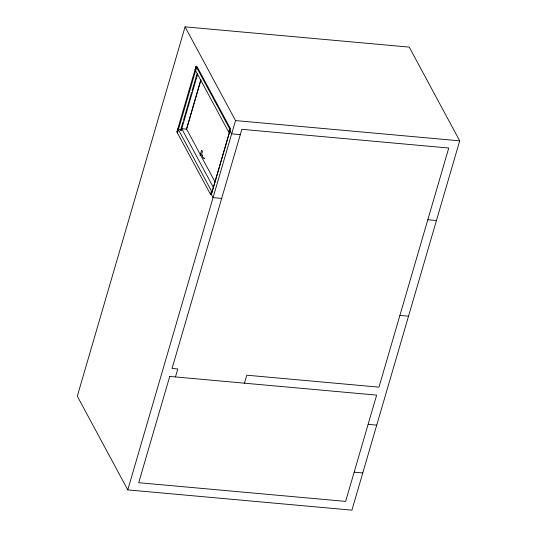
<?xml version="1.0" encoding="UTF-8"?>
<svg xmlns="http://www.w3.org/2000/svg" width="537" height="537" viewBox="0 0 537 537"><rect width="100%" height="100%" fill="white"/><g stroke="black" fill="none" stroke-linecap="round" stroke-linejoin="round"><path stroke-width="0.81" d="M195.609 70.656L196.032 66.313L196.898 66.393L230.474 128.752L211.31 194.374M185.077 26.85L77.301 396.172L127.766 489.892L351.923 510.15L459.699 140.828L409.234 47.108L185.077 26.85L235.542 120.577L127.766 489.892M211.323 194.381L210.457 194.3L176.881 131.941L196.032 66.313L229.608 128.672L228.641 131.995L230.118 132.129M177.432 132.954L196.582 67.333M180.654 129.981L183.003 121.926M183.466 120.335L191.602 92.445M192.071 90.854L196.951 74.119M181.144 130.766L197.75 73.851M186.561 128.813L200.422 81.053M186.587 129.303L201.046 79.745M200.066 155.596L201.55 150.494M201.315 155.3L202.57 151.011L201.576 150.461M210.457 194.3L211.43 190.977L177.854 128.618M211.377 194.501L229.984 130.733M175.478 376.94L177.807 368.973L172.055 368.449L241.838 129.323L448.751 148.024L378.968 387.15L246.772 375.202L244.449 383.176M176.881 131.941L178.398 129.632L181.352 129.9M180.875 130.035L181.741 128.712L186.628 129.155M235.542 120.577L459.699 140.828M229.608 128.672L230.474 128.752M240.287 134.639L231.669 133.861L229.682 130.176M202.644 157.341L203.268 157.415M221.68 198.408L213.061 197.629L211.075 193.938M427.814 219.761L436.433 220.539M399.904 315.414L408.523 316.192M368.113 424.351L376.732 425.129M354.158 472.171L362.777 472.949M195.065 69.642L228.641 131.995M186.473 128.867L215.042 181.929M181.278 127.84L213.317 187.346M203.852 157.979L204.167 158.63L203.852 157.979M202.603 155.079L202.624 156.247L202.603 155.079M169.732 376.424L138.714 482.703L345.627 501.397L376.638 395.118L169.732 376.424"/></g></svg>
